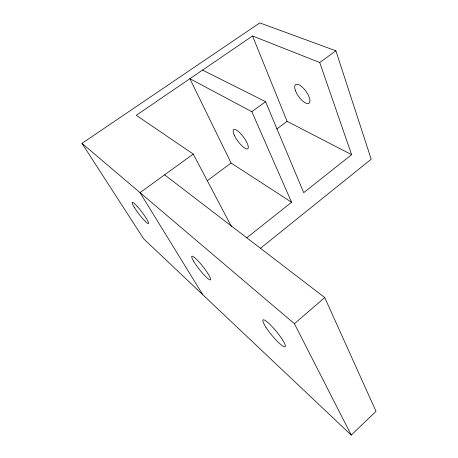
<?xml version="1.0" encoding="UTF-8"?>
<svg xmlns="http://www.w3.org/2000/svg" width="458" height="458" viewBox="0 0 458 458"><rect width="100%" height="100%" fill="white"/><g stroke="black" fill="none" stroke-linecap="round" stroke-linejoin="round"><path stroke-width="0.69" d="M260.407 248.328L371.198 159.207L335.891 50.804L259.795 22.9L81.988 143.354L143.652 238.818L351.246 435.1L376.012 411.364L324.733 297.551L164.599 174.83M351.246 435.1L294.425 323.714L324.733 297.551M246.839 237.719L291.58 202.27L251.831 111.672L189.893 78.719L231.084 163.019L291.58 202.27M231.49 226.636L193.265 154.077L136.255 115.302L252.553 35.982L319.718 62.517L351.635 154.678L303.711 192.658L265.583 101.71L202.545 70.091M207.245 180.755L231.084 163.019M276.769 129.019L287.092 121.336L351.635 154.678M193.265 154.077L140.022 192.629L202.757 294.7M251.831 111.672L265.583 101.71M319.718 62.517L335.891 50.804M81.988 143.354L294.425 323.714M252.553 35.982L287.092 121.336M134.446 207.611A13.345 1.763 52.5 0 0 148.266 223.596A13.345 1.763 52.5 0 0 138.299 207.646A13.345 1.763 52.5 0 0 134.446 207.611M234.33 135.282A11.891 3.487 53.6 0 0 247.48 148.902A11.891 3.487 53.6 0 0 240.37 133.347A11.891 3.487 53.6 0 0 234.33 135.282M295.456 90.661A11.484 4.5 54.3 0 0 308.646 103.445A11.484 4.5 54.3 0 0 302.835 87.644A11.484 4.5 54.3 0 0 295.456 90.661M265.921 327.247A17.347 2.96 50.5 0 0 284.91 346.809A17.347 2.96 50.5 0 0 271.434 325.901A17.347 2.96 50.5 0 0 265.921 327.247M193.602 261.157A15.034 2.279 51.7 0 0 209.907 279.867A15.034 2.279 51.7 0 0 200.026 263.069A15.034 2.279 51.7 0 0 193.602 261.157"/></g></svg>
